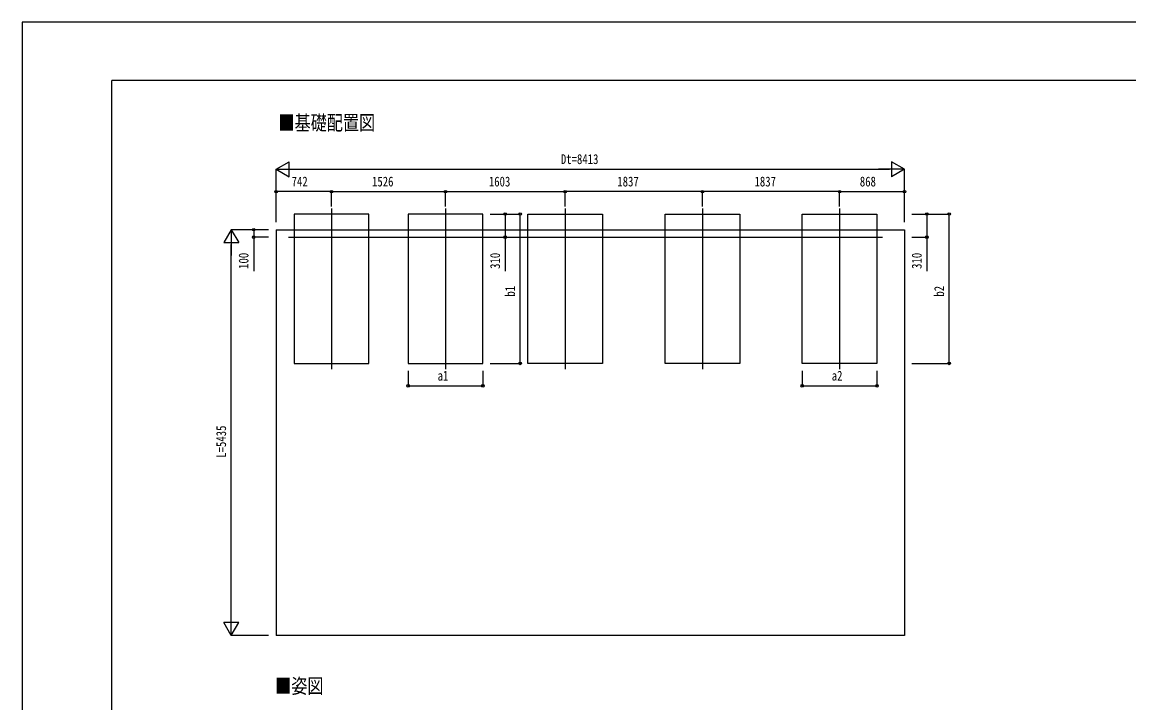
# Model space of a CAD drawing. Units: millimetres, scale not verified. Extents: x -16820 to 16820, y -11880 to 11880.
# Drawn here: x -16820 to -2002, y 2764 to 11880 of the extents above; entities that cross this region are included whole.
import ezdxf
from ezdxf.enums import TextEntityAlignment as Align

# ---------------------------------------------------------------- set-up
doc = ezdxf.new("R2010")
doc.units = ezdxf.units.MM
doc.header["$LTSCALE"] = 50
for name, color, linetype in [('0-2_USER1', 3, 'Continuous'), ('0-3_YKK_12', 2, 'Continuous'), ('0-5_YKK_A1', 4, 'Continuous'), ('0-6_YKK_D', 6, 'Continuous'), ('0-7_YKK_ZWAK', 7, 'Continuous')]:
    doc.layers.add(name, color=color, linetype=linetype)
doc.styles.add('ＭＳ ゴシック', font='')
doc.styles.get('ＭＳ ゴシック').set_extended_font_data('MS Gothic')

msp = doc.modelspace()

# ---------------------------------------------------------------- linework, layer by layer
at = {"layer": '0-3_YKK_12'}
for p, q in [((-12677.92, 9385), (-12677.92, 7235)), ((-11151.92, 9385), (-11151.92, 7235)), ((-9548.92, 9385), (-9548.92, 7235)), ((-7711.92, 9385), (-7711.92, 7235)), ((-5874.92, 9385), (-5874.92, 7235)), ((-13252.92, 9000), (-5299.92, 9000))]:
    msp.add_line(p, q, dxfattribs=at)
at = {"layer": '0-5_YKK_A1'}
for p, q in [((-13419.92, 9100), (-5006.92, 9100)), ((-13419.92, 9100), (-13419.92, 3665)), ((-5006.92, 9100), (-5006.92, 3665)), ((-5006.92, 3665), (-13418.92, 3665))]:
    msp.add_line(p, q, dxfattribs=at)
for points in [[(-13177.92, 7310), (-12177.92, 7310), (-12177.92, 9310), (-13177.92, 9310)], [(-11651.92, 7310), (-10651.92, 7310), (-10651.92, 9310), (-11651.92, 9310)], [(-9048.92, 7310), (-10048.92, 7310), (-10048.92, 9310), (-9048.92, 9310)], [(-7211.92, 7310), (-8211.92, 7310), (-8211.92, 9310), (-7211.92, 9310)], [(-5374.92, 7310), (-6374.92, 7310), (-6374.92, 9310), (-5374.92, 9310)]]:
    msp.add_lwpolyline(points, close=True, dxfattribs=at)
at = {"layer": '0-6_YKK_D'}
for p, q in [((-13419.92, 9910), (-13246.72, 10010)), ((-13246.72, 9810), (-13246.72, 10010)), ((-5006.92, 9910), (-5180.13, 10010)), ((-5180.13, 10010), (-5180.13, 9810)), ((-13419.92, 9200), (-13419.92, 9911)), ((-13419.92, 9910), (-13246.72, 9810)), ((-13419.92, 9910), (-13073.51, 9910)), ((-13219.92, 9910), (-5206.92, 9910)), ((-5006.92, 9910), (-5353.33, 9910)), ((-5006.92, 9910), (-5180.13, 9810)), ((-5006.92, 9200), (-5006.92, 9911)), ((-13419.92, 9200), (-13419.92, 9611)), ((-12677.92, 9610), (-13419.92, 9610)), ((-12677.92, 9410), (-12677.92, 9611)), ((-12677.92, 9410), (-12677.92, 9611)), ((-12677.92, 9610), (-11151.92, 9610)), ((-11151.92, 9410), (-11151.92, 9611)), ((-11151.92, 9410), (-11151.92, 9611)), ((-11151.92, 9610), (-9548.92, 9610)), ((-9548.92, 9410), (-9548.92, 9611)), ((-9548.92, 9410), (-9548.92, 9611)), ((-7711.92, 9610), (-9548.92, 9610)), ((-7711.92, 9410), (-7711.92, 9611)), ((-7711.92, 9410), (-7711.92, 9611)), ((-5874.92, 9610), (-7711.92, 9610)), ((-5874.92, 9410), (-5874.92, 9611)), ((-5874.92, 9410), (-5874.92, 9611)), ((-5874.92, 9610), (-5006.92, 9610)), ((-5006.92, 9200), (-5006.92, 9611)), ((-10551.92, 9310), (-10351.3, 9310)), ((-10551.92, 9310), (-10151.3, 9310)), ((-10152.3, 7310), (-10152.3, 9310)), ((-4906.92, 9310), (-4405.92, 9310)), ((-4906.92, 9310), (-4705.92, 9310)), ((-4406.92, 7310), (-4406.92, 9310)), ((-14019.92, 9100), (-14119.92, 8926.79)), ((-13519.92, 9100), (-14020.92, 9100)), ((-14019.92, 9100), (-13919.92, 8926.79)), ((-14019.92, 9100), (-14019.92, 8753.59)), ((-13519.92, 9100), (-13720.92, 9100)), ((-14119.92, 8926.79), (-13919.92, 8926.79)), ((-14019.92, 3865), (-14019.92, 8900)), ((-13519.92, 9000), (-13720.92, 9000)), ((-10551.92, 9000), (-10351.3, 9000)), ((-4906.92, 9000), (-4705.92, 9000)), ((-10551.92, 7310), (-10151.3, 7310)), ((-4906.92, 7310), (-4405.92, 7310)), ((-11651.92, 7210), (-11651.92, 7009)), ((-10651.92, 7210), (-10651.92, 7009)), ((-6374.92, 7210), (-6374.92, 7009)), ((-5374.92, 7210), (-5374.92, 7009)), ((-11651.92, 7010), (-10651.92, 7010)), ((-6374.92, 7010), (-5374.92, 7010)), ((-14019.92, 3665), (-14019.92, 4011.41)), ((-14019.92, 3665), (-14119.92, 3838.21)), ((-13919.92, 3838.21), (-14119.92, 3838.21)), ((-14019.92, 3665), (-13919.92, 3838.21)), ((-13519.92, 3665), (-14020.92, 3665))]:
    msp.add_line(p, q, dxfattribs=at)
for points in [[(-10352.3, 9310), (-10352.3, 9000), (-10352.3, 8545.6)], [(-4706.92, 9310), (-4706.92, 9000), (-4706.92, 8545.6)], [(-13719.92, 9100), (-13719.92, 9000), (-13719.92, 8545.6)]]:
    msp.add_lwpolyline(points, dxfattribs=at)
for centre in [(-13419.92, 9610), (-12677.92, 9610), (-12677.92, 9610), (-11151.92, 9610), (-11151.92, 9610), (-9548.92, 9610), (-9548.92, 9610), (-7711.92, 9610), (-7711.92, 9610), (-5874.92, 9610), (-5874.92, 9610), (-5006.92, 9610), (-10352.3, 9310), (-10152.3, 9310), (-4706.92, 9310), (-4406.92, 9310), (-13719.92, 9100), (-13719.92, 9000), (-10352.3, 9000), (-4706.92, 9000), (-10152.3, 7310), (-4406.92, 7310), (-11651.92, 7010), (-10651.92, 7010), (-6374.92, 7010), (-5374.92, 7010)]:
    msp.add_circle(centre, 17, dxfattribs=at)
at = {"layer": '0-7_YKK_ZWAK'}
for p in [(15580.08, 11100), (-15619.92, -10100)]:
    msp.add_line(p, (-15619.92, 11100), dxfattribs=at)
msp.add_lwpolyline([(-16820, -11880), (16820, -11880), (16820, 11880), (-16820, 11880)], close=True, dxfattribs=at)

# ---------------------------------------------------------------- texts
at = {"layer": '0-2_USER1', "style": 'ＭＳ ゴシック', "width": 0.8}
for s, p in [('■基礎配置図', (-13388.8, 10374.41)), ('■姿図', (-13432.8, 2832))]:
    msp.add_text(s, height=197.9, dxfattribs=at).set_placement(p, align=Align.BOTTOM_LEFT)
at = {"layer": '0-6_YKK_D', "style": 'ＭＳ ゴシック', "width": 0.8}
for s, p in [('Dt=8413', (-9607.02, 9940)), ('742', (-13212.12, 9640)), ('1526', (-12135.72, 9640)), ('1603', (-10571.22, 9640)), ('1837', (-8851.22, 9640)), ('1837', (-7014.22, 9640)), ('868', (-5604.12, 9640)), ('a1', (-11257.52, 7040)), ('a2', (-5980.52, 7040))]:
    msp.add_text(s, height=132, dxfattribs=at).set_placement(p, align=Align.BOTTOM_LEFT)
for s, p in [('100', (-13749.92, 8575.6)), ('310', (-10382.3, 8575.6)), ('310', (-4736.92, 8575.6)), ('b1', (-10182.3, 8204.4)), ('b2', (-4436.92, 8204.4)), ('L=5435', (-14049.92, 6046.5))]:
    msp.add_text(s, height=132, rotation=90, dxfattribs=at).set_placement(p, align=Align.BOTTOM_LEFT)

doc.saveas('drawing.dxf')
